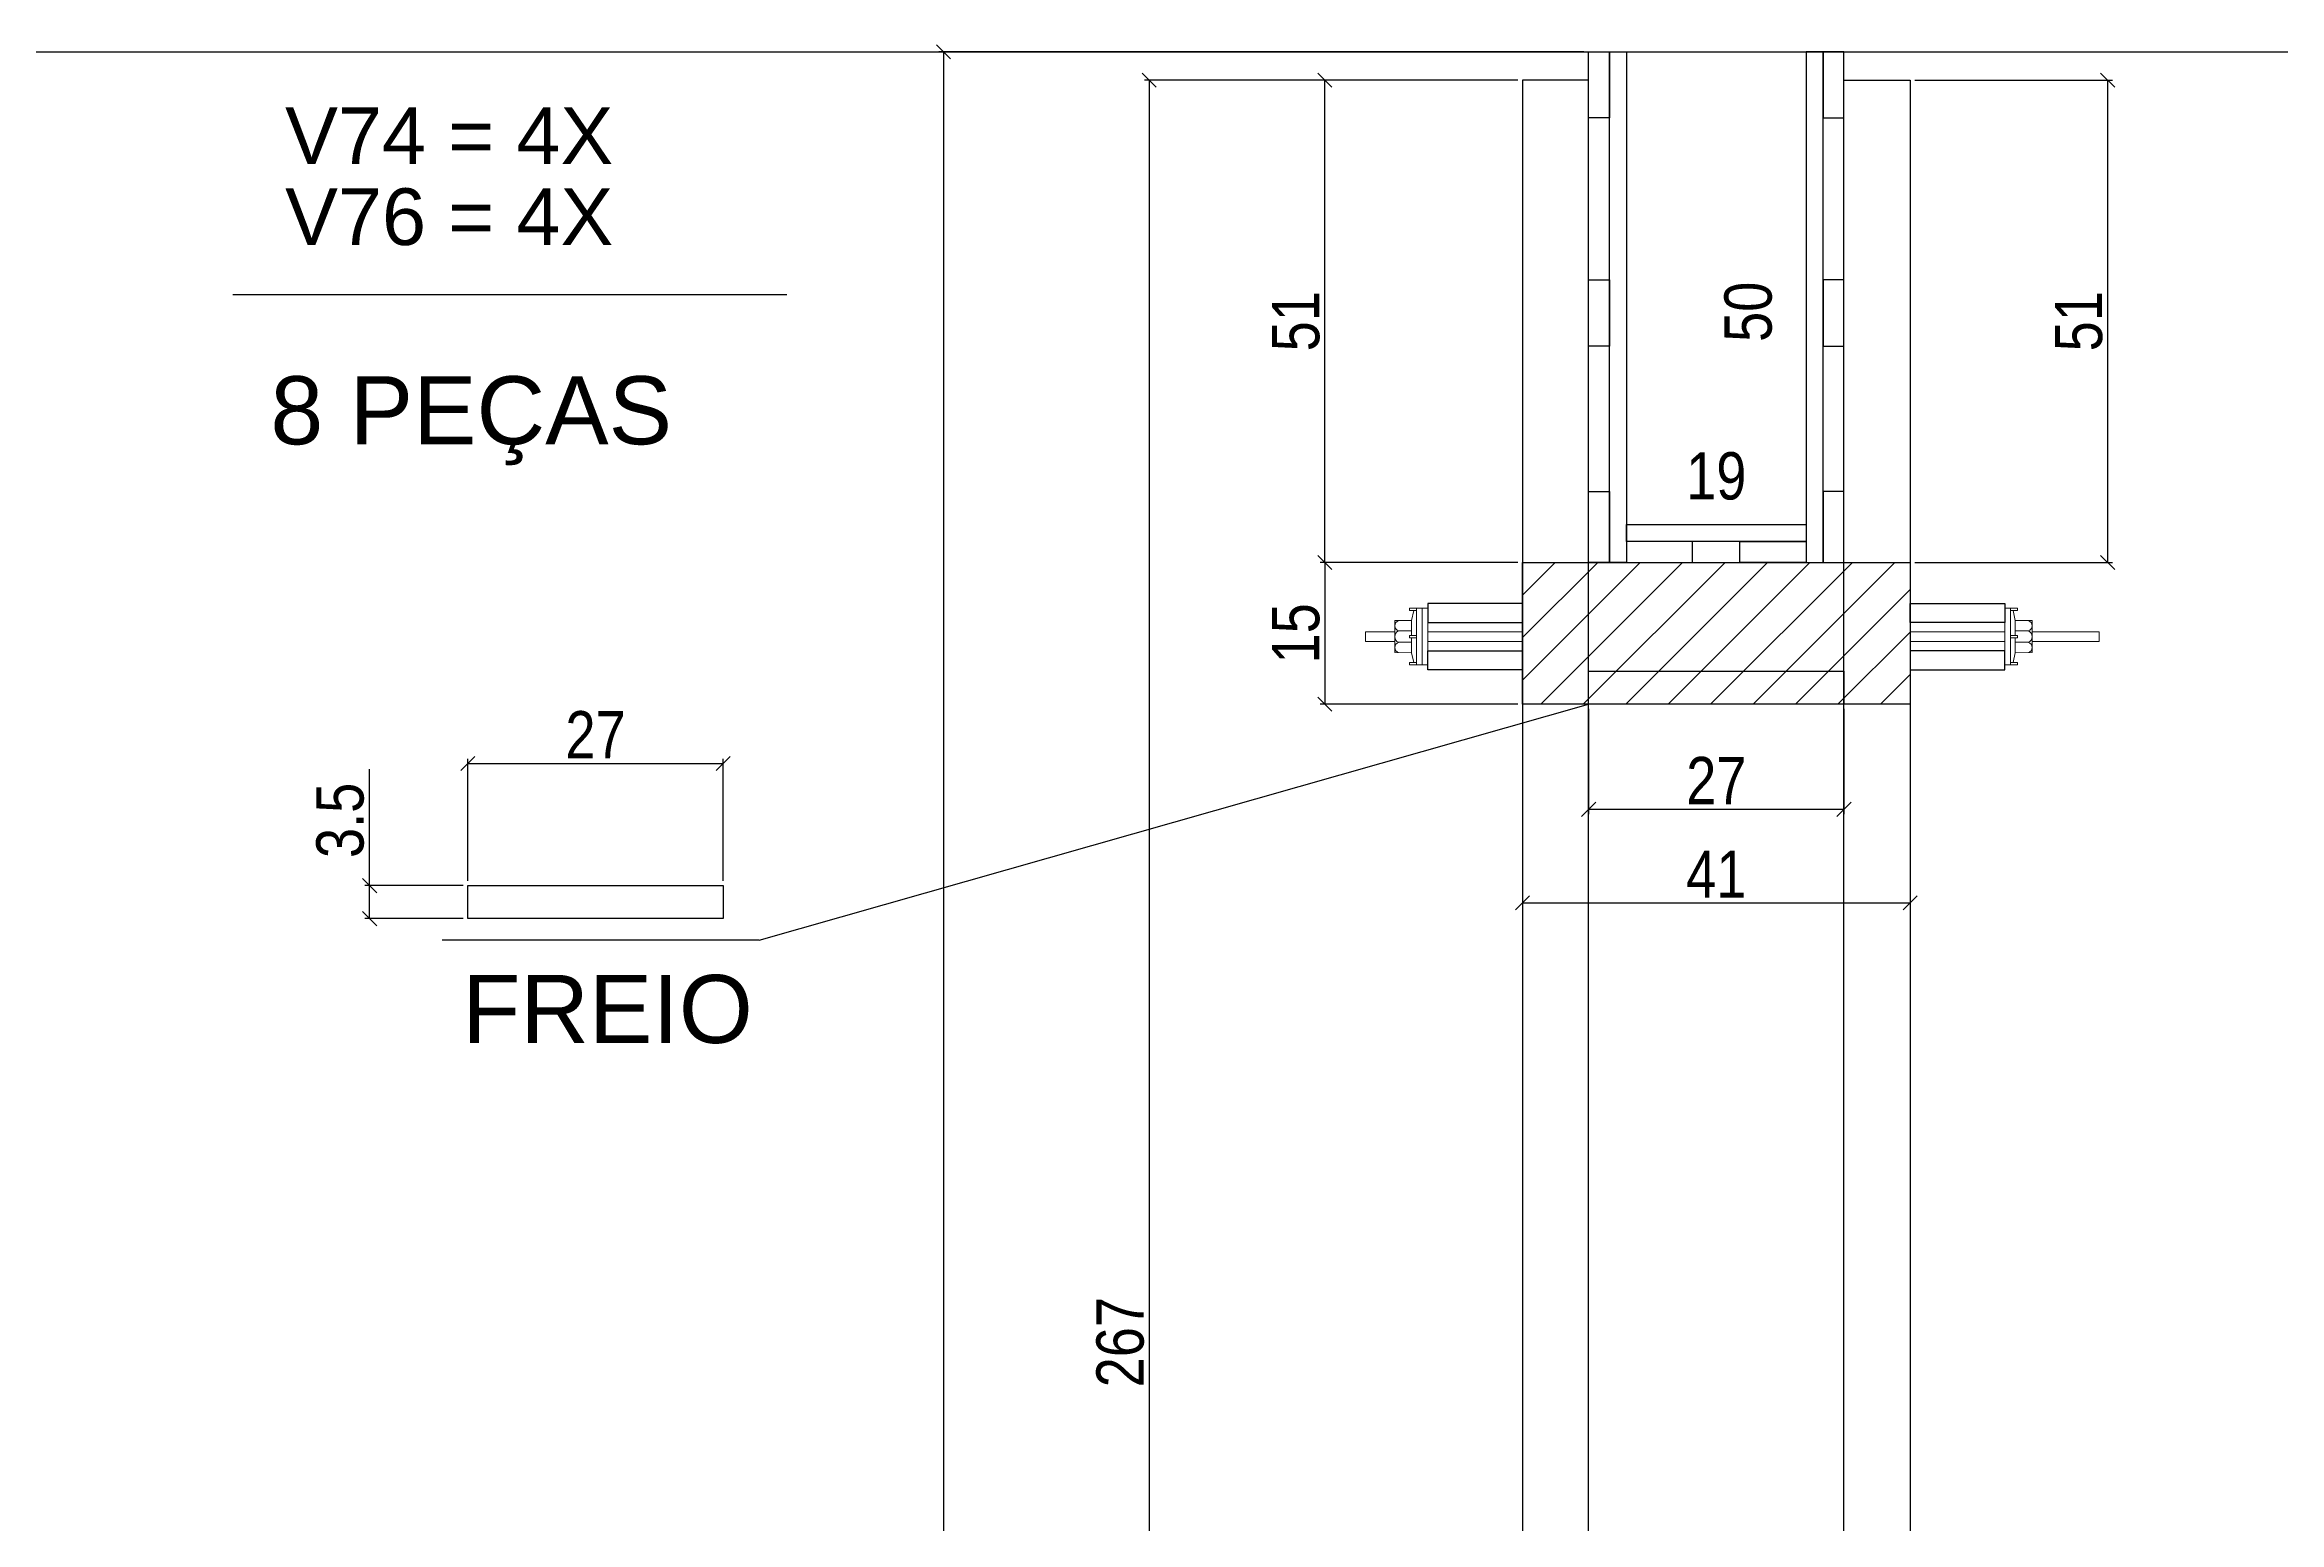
# Model space of a CAD drawing. Header units: millimetres. Extents: x 4248 to 7961, y 1155 to 5765.
# Drawn here: x 5755.7 to 6228.4, y 2313 to 2625.6 of the extents above; entities that cross this region are included whole.
import ezdxf

# ---------------------------------------------------------------- set-up
doc = ezdxf.new("R2010")
doc.units = ezdxf.units.MM
for name, color, linetype in [('1', 1, 'Continuous'), ('COTA', 241, 'Continuous'), ('GARFOS OK', 3, 'Continuous'), ('Hachura', 253, 'Continuous'), ('Painéis', 200, 'Continuous'), ('SARR_3.5x7', 81, 'Continuous'), ('SARR_7x7', 40, 'Continuous'), ('TIRAS REESCORAMENTO', 252, 'Continuous'), ('VIGAS', 3, 'Continuous')]:
    doc.layers.add(name, color=color, linetype=linetype)
doc.layers.add('BARRA_ANCORAGEM', color=1, linetype='Continuous', lineweight=15)
doc.styles.add('COTA TECNICA 2X', font='techl___.ttf', dxfattribs={"height": 10})
doc.styles.add('R80-50', font='arial.ttf', dxfattribs={"height": 10})
doc.dimstyles.new('SECAO', dxfattribs={"dimscale": 0.333333, "dimtxt": 5, "dimasz": 9, "dimexe": 3, "dimexo": 3, "dimgap": 3, "dimtad": 1, "dimdec": 1, "dimlfac": 0.5, "dimzin": 12, "dimdsep": 46, "dimtxsty": 'COTA TECNICA 2X', "dimblk1": 'OBLIQUE', "dimblk2": 'OBLIQUE', "dimsah": 1, "dimcen": 0.9, "dimclrd": 4, "dimclre": 4, "dimclrt": 240, "dimadec": 1, "dimazin": 3, "dimtfac": 1, "dimtdec": 1, "dimtmove": 0, "dimatfit": 3, "dimfxl": 1, "dimtolj": 1, "dimtzin": 12, "dimarcsym": 0})

# ---------------------------------------------------------------- blocks, each defined once
blk = doc.blocks.new('_Oblique')
at = {"layer": '1', "color": 0, "lineweight": -2}
blk.add_line((-0.5, -0.5), (0.5, 0.5), dxfattribs=at)
blk = doc.blocks.new('*D319')
at = {"layer": 'COTA', "color": 4, "lineweight": -2, "transparency": 16777216}
for p, q in [((6067.33, 2618.14), (5988.37, 2618.14)), ((5989.37, 2618.14), (5989.37, 2084.05)), ((6067.33, 2084.05), (5988.37, 2084.05))]:
    blk.add_line(p, q, dxfattribs=at)
at = {"layer": 'Defpoints', "color": 0, "transparency": 16777216}
for p in [(6068.33, 2618.14), (5989.37, 2084.05), (6068.33, 2084.05)]:
    blk.add_point(p, dxfattribs=at)
at = {"layer": 'COTA', "color": 4, "lineweight": -2, "transparency": 16777216, "xscale": 3, "yscale": 3, "zscale": 3}
for p, rotation in [((5989.37, 2618.14), 90), ((5989.37, 2084.05), 270)]:
    blk.add_blockref('_Oblique', p, dxfattribs=dict(at, rotation=rotation))
at = {"layer": 'COTA', "color": 240, "transparency": 16777216, "insert": (5983.27, 2351.1), "char_height": 10, "attachment_point": 5, "rotation": 90, "style": 'COTA TECNICA 2X'}
blk.add_mtext('\\A1;267', dxfattribs=at)
blk = doc.blocks.new('*D325')
at = {"layer": 'COTA', "color": 4, "lineweight": -2, "transparency": 16777216}
for p, q in [((6067.33, 2618.14), (6025.53, 2618.14)), ((6026.53, 2516.09), (6026.53, 2618.14)), ((6067.33, 2516.09), (6025.53, 2516.09))]:
    blk.add_line(p, q, dxfattribs=at)
at = {"layer": 'Defpoints', "color": 0, "transparency": 16777216}
for p in [(6026.53, 2618.14), (6068.33, 2618.14), (6068.33, 2516.09)]:
    blk.add_point(p, dxfattribs=at)
at = {"layer": 'COTA', "color": 4, "lineweight": -2, "transparency": 16777216, "xscale": 3, "yscale": 3, "zscale": 3}
for p, rotation in [((6026.53, 2618.14), 90), ((6026.53, 2516.09), 270)]:
    blk.add_blockref('_Oblique', p, dxfattribs=dict(at, rotation=rotation))
at = {"layer": 'COTA', "color": 240, "transparency": 16777216, "insert": (6020.42, 2567.12), "char_height": 10, "attachment_point": 5, "rotation": 90, "style": 'COTA TECNICA 2X'}
blk.add_mtext('\\A1;51', dxfattribs=at)
blk = doc.blocks.new('*D326')
at = {"layer": 'COTA', "color": 4, "lineweight": -2, "transparency": 16777216}
for p, q in [((6081.33, 2624.14), (5944.87, 2624.14)), ((5945.87, 2624.14), (5945.87, 1978.14)), ((6067.33, 1978.14), (5944.87, 1978.14))]:
    blk.add_line(p, q, dxfattribs=at)
at = {"layer": 'Defpoints', "color": 0, "transparency": 16777216}
for p in [(6082.33, 2624.14), (5945.87, 1978.14), (6068.33, 1978.14)]:
    blk.add_point(p, dxfattribs=at)
at = {"layer": 'COTA', "color": 4, "lineweight": -2, "transparency": 16777216, "xscale": 3, "yscale": 3, "zscale": 3}
for p, rotation in [((5945.87, 2624.14), 90), ((5945.87, 1978.14), 270)]:
    blk.add_blockref('_Oblique', p, dxfattribs=dict(at, rotation=rotation))
at = {"layer": 'COTA', "color": 240, "transparency": 16777216, "insert": (5939.65, 2301.14), "char_height": 10, "attachment_point": 5, "rotation": 90, "style": 'COTA TECNICA 2X'}
blk.add_mtext('\\A1;323', dxfattribs=at)
blk = doc.blocks.new('*D328')
at = {"layer": 'Defpoints', "color": 0, "transparency": 16777216}
for p in [(6115.37, 2624.14), (6122.22, 2624.14), (6115.37, 2524.09)]:
    blk.add_point(p, dxfattribs=at)
at = {"layer": 'COTA', "color": 240, "transparency": 16777216, "insert": (6116.11, 2569.12), "char_height": 10, "attachment_point": 5, "rotation": 90, "style": 'COTA TECNICA 2X'}
blk.add_mtext('\\A1;50', dxfattribs=at)
blk = doc.blocks.new('*D329')
at = {"layer": 'Defpoints', "color": 0, "transparency": 16777216}
for p in [(6090.33, 2528.25), (6128.33, 2528.25), (6128.33, 2528.25)]:
    blk.add_point(p, dxfattribs=at)
at = {"layer": 'COTA', "color": 240, "transparency": 16777216, "insert": (6109.33, 2534.34), "char_height": 10, "attachment_point": 5, "style": 'COTA TECNICA 2X'}
blk.add_mtext('\\A1;19', dxfattribs=at)
blk = doc.blocks.new('A$C51C4441F')
at = {"layer": 'BARRA_ANCORAGEM'}
for p, q in [((-2.25, 3.4), (-1.79, 5.5)), ((-2.25, 3.4), (-5.81, 3.39)), ((-5.81, 3.39), (-5.81, -3.39)), ((-2.25, 1.2), (-5.02, 1.2)), ((-2.25, 3.4), (-2.25, 3.4)), ((-2.25, 3.4), (-2.25, 0.25)), ((-2.25, -3.4), (-5.81, -3.39)), ((-2.25, -1.2), (-5.02, -1.2)), ((-2.25, -0.25), (-2.25, -3.4)), ((-2.25, -3.4), (-1.79, -5.5))]:
    blk.add_line(p, q, dxfattribs=at)
for points in [[(-2.7, 6), (-1.2, 6), (-1.2, 5.5), (-2.7, 5.5)], [(-1.2, -6), (0, -6), (0, 6), (-1.2, 6)], [(-2.7, 0.25), (-1.2, 0.25), (-1.2, -0.25), (-2.7, -0.25)], [(-2.7, -6), (-1.2, -6), (-1.2, -5.5), (-2.7, -5.5)]]:
    blk.add_lwpolyline(points, close=True, dxfattribs=at)
for centre, radius, start, end in [((-4.66, 2.3), 1.15, 107.7845, 252.2718), ((-4.52, 0), 1.3, 112.648, 247.4083), ((-4.66, -2.3), 1.15, 107.7845, 252.2718)]:
    blk.add_arc(centre, radius, start, end, dxfattribs=at)
blk = doc.blocks.new('*D332')
at = {"layer": 'COTA', "color": 4, "lineweight": -2, "transparency": 16777216}
for p, q in [((5824.47, 2447.71), (5824.47, 2472.31)), ((5844.25, 2447.71), (5823.47, 2447.71)), ((5824.47, 2440.71), (5824.47, 2447.71)), ((5844.25, 2440.71), (5823.47, 2440.71))]:
    blk.add_line(p, q, dxfattribs=at)
at = {"layer": 'Defpoints', "color": 0, "transparency": 16777216}
for p in [(5824.47, 2447.71), (5845.25, 2447.71), (5845.25, 2440.71)]:
    blk.add_point(p, dxfattribs=at)
at = {"layer": 'COTA', "color": 4, "lineweight": -2, "transparency": 16777216, "xscale": 3, "yscale": 3, "zscale": 3}
for p, rotation in [((5824.47, 2447.71), 90), ((5824.47, 2440.71), 270)]:
    blk.add_blockref('_Oblique', p, dxfattribs=dict(at, rotation=rotation))
at = {"layer": 'COTA', "color": 240, "transparency": 16777216, "insert": (5818.25, 2461.51), "char_height": 10, "attachment_point": 5, "rotation": 90, "style": 'COTA TECNICA 2X'}
blk.add_mtext('\\A1;3.5', dxfattribs=at)
blk = doc.blocks.new('*D474')
at = {"layer": 'COTA', "color": 4, "lineweight": -2, "transparency": 16777216}
for p, q in [((5845.25, 2448.71), (5845.25, 2474.54)), ((5845.25, 2473.54), (5899.25, 2473.54)), ((5899.25, 2448.71), (5899.25, 2474.54))]:
    blk.add_line(p, q, dxfattribs=at)
at = {"layer": 'Defpoints', "color": 0, "transparency": 16777216}
for p in [(5899.25, 2473.54), (5845.25, 2447.71), (5899.25, 2447.71)]:
    blk.add_point(p, dxfattribs=at)
at = {"layer": 'COTA', "color": 4, "lineweight": -2, "transparency": 16777216, "xscale": 3, "yscale": 3, "zscale": 3, "rotation": 180}
blk.add_blockref('_Oblique', (5845.25, 2473.54), dxfattribs=at)
at = {"layer": 'COTA', "color": 4, "lineweight": -2, "transparency": 16777216, "xscale": 3, "yscale": 3, "zscale": 3}
blk.add_blockref('_Oblique', (5899.25, 2473.54), dxfattribs=at)
at = {"layer": 'COTA', "color": 240, "transparency": 16777216, "insert": (5872.25, 2479.62), "char_height": 10, "attachment_point": 5, "style": 'COTA TECNICA 2X'}
blk.add_mtext('\\A1;27', dxfattribs=at)
blk = doc.blocks.new('*D475')
at = {"layer": 'COTA', "color": 4, "lineweight": -2, "transparency": 16777216}
for p, q in [((6067.33, 2516.09), (6025.53, 2516.09)), ((6026.53, 2516.09), (6026.53, 2486.09)), ((6067.33, 2486.09), (6025.53, 2486.09))]:
    blk.add_line(p, q, dxfattribs=at)
at = {"layer": 'Defpoints', "color": 0, "transparency": 16777216}
for p in [(6068.33, 2516.09), (6026.53, 2486.09), (6068.33, 2486.09)]:
    blk.add_point(p, dxfattribs=at)
at = {"layer": 'COTA', "color": 4, "lineweight": -2, "transparency": 16777216, "xscale": 3, "yscale": 3, "zscale": 3}
for p, rotation in [((6026.53, 2516.09), 90), ((6026.53, 2486.09), 270)]:
    blk.add_blockref('_Oblique', p, dxfattribs=dict(at, rotation=rotation))
at = {"layer": 'COTA', "color": 240, "transparency": 16777216, "insert": (6020.42, 2501.09), "char_height": 10, "attachment_point": 5, "rotation": 90, "style": 'COTA TECNICA 2X'}
blk.add_mtext('\\A1;15', dxfattribs=at)
blk = doc.blocks.new('*D476')
at = {"layer": 'COTA', "color": 4, "lineweight": -2, "transparency": 16777216}
for p, q in [((6082.33, 2485.09), (6082.33, 2462.85)), ((6136.33, 2485.09), (6136.33, 2462.85)), ((6082.33, 2463.85), (6136.33, 2463.85))]:
    blk.add_line(p, q, dxfattribs=at)
at = {"layer": 'Defpoints', "color": 0, "transparency": 16777216}
for p in [(6082.33, 2486.09), (6136.33, 2486.09), (6136.33, 2463.85)]:
    blk.add_point(p, dxfattribs=at)
at = {"layer": 'COTA', "color": 4, "lineweight": -2, "transparency": 16777216, "xscale": 3, "yscale": 3, "zscale": 3, "rotation": 180}
blk.add_blockref('_Oblique', (6082.33, 2463.85), dxfattribs=at)
at = {"layer": 'COTA', "color": 4, "lineweight": -2, "transparency": 16777216, "xscale": 3, "yscale": 3, "zscale": 3}
blk.add_blockref('_Oblique', (6136.33, 2463.85), dxfattribs=at)
at = {"layer": 'COTA', "color": 240, "transparency": 16777216, "insert": (6109.33, 2469.93), "char_height": 10, "attachment_point": 5, "style": 'COTA TECNICA 2X'}
blk.add_mtext('\\A1;27', dxfattribs=at)
blk = doc.blocks.new('*D468')
at = {"layer": 'COTA', "color": 4, "lineweight": -2, "transparency": 16777216}
for p, q in [((6068.33, 2485.09), (6068.33, 2443.06)), ((6150.33, 2485.09), (6150.33, 2443.06)), ((6068.33, 2444.06), (6150.33, 2444.06))]:
    blk.add_line(p, q, dxfattribs=at)
at = {"layer": 'Defpoints', "color": 0, "transparency": 16777216}
for p in [(6068.33, 2486.09), (6150.33, 2486.09), (6150.33, 2444.06)]:
    blk.add_point(p, dxfattribs=at)
at = {"layer": 'COTA', "color": 4, "lineweight": -2, "transparency": 16777216, "xscale": 3, "yscale": 3, "zscale": 3, "rotation": 180}
blk.add_blockref('_Oblique', (6068.33, 2444.06), dxfattribs=at)
at = {"layer": 'COTA', "color": 4, "lineweight": -2, "transparency": 16777216, "xscale": 3, "yscale": 3, "zscale": 3}
blk.add_blockref('_Oblique', (6150.33, 2444.06), dxfattribs=at)
at = {"layer": 'COTA', "color": 240, "transparency": 16777216, "insert": (6109.33, 2450.13), "char_height": 10, "attachment_point": 5, "style": 'COTA TECNICA 2X'}
blk.add_mtext('\\A1;41', dxfattribs=at)
blk = doc.blocks.new('*D293')
at = {"layer": 'COTA', "color": 4, "lineweight": -2, "transparency": 16777216}
for p, q in [((6151.33, 2618.14), (6193.13, 2618.14)), ((6192.13, 2516.09), (6192.13, 2618.14)), ((6151.33, 2516.09), (6193.13, 2516.09))]:
    blk.add_line(p, q, dxfattribs=at)
at = {"layer": 'Defpoints', "color": 0, "transparency": 16777216}
for p in [(6150.33, 2618.14), (6192.13, 2618.14), (6150.33, 2516.09)]:
    blk.add_point(p, dxfattribs=at)
at = {"layer": 'COTA', "color": 4, "lineweight": -2, "transparency": 16777216, "xscale": 3, "yscale": 3, "zscale": 3}
for p, rotation in [((6192.13, 2618.14), 90), ((6192.13, 2516.09), 270)]:
    blk.add_blockref('_Oblique', p, dxfattribs=dict(at, rotation=rotation))
at = {"layer": 'COTA', "color": 240, "transparency": 16777216, "insert": (6186.02, 2567.12), "char_height": 10, "attachment_point": 5, "rotation": 90, "style": 'COTA TECNICA 2X'}
blk.add_mtext('\\A1;51', dxfattribs=at)

msp = doc.modelspace()

# ---------------------------------------------------------------- hatches: boundary and pattern name
at = {"layer": 'COTA'}
h = msp.add_hatch(dxfattribs=at)
h.set_pattern_fill('ANSI31', color=256, scale=2, style=0)
h.set_pattern_definition([(45, (-18546.619, -210780.974), (-4.49012806, 4.49012806), [])])
h.paths.add_polyline_path([(6150.33, 2486.09), (6150.33, 2516.09), (6068.33, 2516.09), (6068.33, 2486.09)])

# ---------------------------------------------------------------- linework, layer by layer
at = {"layer": 'BARRA_ANCORAGEM'}
for points in [[(6047.13, 2506.39), (6048.33, 2506.39), (6048.33, 2494.39), (6047.13, 2494.39)], [(6171.53, 2506.39), (6170.33, 2506.39), (6170.33, 2494.39), (6171.53, 2494.39)], [(6035.13, 2499.39), (6041.32, 2499.39), (6041.32, 2501.39), (6035.13, 2501.39)], [(6048.33, 2499.39), (6068.33, 2499.39), (6068.33, 2501.39), (6048.33, 2501.39)], [(6170.33, 2499.39), (6150.33, 2499.39), (6150.33, 2501.39), (6170.33, 2501.39)], [(6176.15, 2499.39), (6190.33, 2499.39), (6190.33, 2501.39), (6176.15, 2501.39)]]:
    msp.add_lwpolyline(points, close=True, dxfattribs=at)
at = {"layer": 'COTA', "color": 1}
msp.add_line((4247.57, 2624.14), (7744.04, 2624.14), dxfattribs=at)
at = {"layer": 'GARFOS OK', "color": 3}
for q in [(6082.33, 2486.09), (5839.83, 2436.17)]:
    msp.add_line((5906.85, 2436.17), q, dxfattribs=at)
at = {"layer": 'Hachura', "color": 7}
msp.add_line((5795.53, 2572.77), (5912.69, 2572.77), dxfattribs=at)
at = {"layer": 'Painéis'}
msp.add_lwpolyline([(6150.33, 2486.09), (6068.33, 2486.09), (6068.33, 2516.09), (6150.33, 2516.09)], close=True, dxfattribs=at)
at = {"layer": 'SARR_3.5x7', "linetype": 'Continuous'}
msp.add_lwpolyline([(5845.25, 2447.71), (5899.25, 2447.71), (5899.25, 2440.71), (5845.25, 2440.71)], close=True, dxfattribs=at)
at = {"layer": 'SARR_7x7', "linetype": 'Continuous'}
for points in [[(6068.33, 2084.05), (6082.33, 2084.05), (6082.33, 2618.14), (6068.33, 2618.14)], [(6150.33, 2084.05), (6136.33, 2084.05), (6136.33, 2618.14), (6150.33, 2618.14)], [(6082.33, 2493.09), (6136.33, 2493.09), (6136.33, 2486.09), (6082.33, 2486.09)]]:
    msp.add_lwpolyline(points, close=True, dxfattribs=at)
at = {"layer": 'TIRAS REESCORAMENTO', "linetype": 'ByBlock'}
msp.add_line((6090.33, 2624.14), (6211.3, 2624.14), dxfattribs=at)
for points in [[(6082.33, 2624.14), (6086.73, 2624.14), (6086.73, 2610.14), (6082.33, 2610.14)], [(6136.33, 2624.14), (6131.93, 2624.14), (6131.93, 2610.14), (6136.33, 2610.14)], [(6082.33, 2575.86), (6086.73, 2575.86), (6086.73, 2561.86), (6082.33, 2561.86)], [(6136.33, 2575.86), (6131.93, 2575.86), (6131.93, 2561.86), (6136.33, 2561.86)], [(6082.33, 2531.09), (6086.73, 2531.09), (6086.73, 2516.09), (6082.33, 2516.09)], [(6136.33, 2531.09), (6131.93, 2531.09), (6131.93, 2516.09), (6136.33, 2516.09)], [(6128.33, 2520.49), (6090.33, 2520.49), (6090.33, 2524.09), (6128.33, 2524.09)], [(6104.33, 2516.09), (6104.33, 2520.49), (6090.33, 2520.49), (6090.33, 2516.09)], [(6114.3, 2516.09), (6114.3, 2520.49), (6128.33, 2520.49), (6128.33, 2516.09)], [(6048.33, 2503.39), (6068.33, 2503.39), (6068.33, 2507.39), (6048.33, 2507.39)], [(6170.33, 2503.39), (6150.33, 2503.39), (6150.33, 2507.39), (6170.33, 2507.39)], [(6048.33, 2497.39), (6068.33, 2497.39), (6068.33, 2493.39), (6048.33, 2493.39)], [(6170.33, 2497.39), (6150.33, 2497.39), (6150.33, 2493.39), (6170.33, 2493.39)]]:
    msp.add_lwpolyline(points, close=True, dxfattribs=at)
for points in [[(6090.33, 2516.09), (6086.73, 2516.09), (6086.73, 2624.14), (6090.33, 2624.14), (6090.33, 2516.09)], [(6128.33, 2516.09), (6131.93, 2516.09), (6131.93, 2624.14), (6128.33, 2624.14), (6128.33, 2516.09)]]:
    msp.add_lwpolyline(points, dxfattribs=at)

# ---------------------------------------------------------------- block references
at = {"layer": 'BARRA_ANCORAGEM', "xscale": -1, "rotation": 180}
msp.add_blockref('A$C51C4441F', (6047.13, 2500.39), dxfattribs=at)
at = {"layer": 'BARRA_ANCORAGEM', "xscale": -1}
msp.add_blockref('A$C51C4441F', (6170.33, 2500.39), dxfattribs=at)

# ---------------------------------------------------------------- texts
at = {"layer": 'VIGAS', "color": 7, "style": 'R80-50'}
for s, p in [('V74 = 4X', (5806.58, 2600.37)), ('V76 = 4X', (5806.58, 2583.25))]:
    msp.add_text(s, height=12, dxfattribs=at).set_placement(p)
at = {"layer": 'VIGAS', "color": 7, "char_height": 14.4, "attachment_point": 1, "style": 'R80-50'}
for s, insert in [('8 PEÇAS', (5803.47, 2555.48)), ('FREIO', (5844.06, 2428.8))]:
    msp.add_mtext_dynamic_manual_height_columns(s, width=162.221, gutter_width=50, heights=[0], dxfattribs=dict(at, insert=insert))

# ---------------------------------------------------------------- dimensions: what is measured, and where the dimension line sits
at = {"layer": 'COTA', "color": 3}
for base, p1, p2, picture, middle in [((5945.87, 1978.14), (6082.33, 2624.14), (6068.33, 1978.14), '*D326', (5939.65, 2301.14)), ((5989.37, 2084.05), (6068.33, 2618.14), (6068.33, 2084.05), '*D319', (5983.27, 2351.1)), ((6026.53, 2618.14), (6068.33, 2516.09), (6068.33, 2618.14), '*D325', (6020.42, 2567.12)), ((6192.13, 2618.14), (6150.33, 2516.09), (6150.33, 2618.14), '*D293', (6186.02, 2567.12)), ((6026.53, 2486.09), (6068.33, 2516.09), (6068.33, 2486.09), '*D475', (6020.42, 2501.09)), ((5824.47, 2447.71), (5845.25, 2440.71), (5845.25, 2447.71), '*D332', (5818.25, 2461.51))]:
    dim = msp.add_linear_dim(base=base, p1=p1, p2=p2, angle=90, dimstyle='SECAO', dxfattribs=at)
    dim.commit()
    dim.dimension.update_dxf_attribs({"geometry": picture, "text_midpoint": middle})
dim = msp.add_linear_dim(base=(6122.22, 2624.14), p1=(6115.37, 2524.09), p2=(6115.37, 2624.14), angle=90, dimstyle='SECAO', override={"dimse1": 1, "dimse2": 1, "dimsd1": 1, "dimsd2": 1}, dxfattribs=at)
dim.commit()
dim.dimension.update_dxf_attribs({"geometry": '*D328', "text_midpoint": (6122.22, 2569.12), "dimtype": 160})
dim = msp.add_linear_dim(base=(6128.33, 2528.25), p1=(6090.33, 2528.25), p2=(6128.33, 2528.25), dimstyle='SECAO', override={"dimse1": 1, "dimse2": 1, "dimsd1": 1, "dimsd2": 1}, dxfattribs=at)
dim.commit()
dim.dimension.update_dxf_attribs({"geometry": '*D329', "text_midpoint": (6109.33, 2534.34)})
for base, p1, p2, picture, middle in [((5899.25, 2473.54), (5845.25, 2447.71), (5899.25, 2447.71), '*D474', (5872.25, 2479.62)), ((6150.33, 2444.06), (6068.33, 2486.09), (6150.33, 2486.09), '*D468', (6109.33, 2450.13)), ((6136.33, 2463.85), (6082.33, 2486.09), (6136.33, 2486.09), '*D476', (6109.33, 2469.93))]:
    dim = msp.add_linear_dim(base=base, p1=p1, p2=p2, dimstyle='SECAO', dxfattribs=at)
    dim.commit()
    dim.dimension.update_dxf_attribs({"geometry": picture, "text_midpoint": middle})

doc.saveas('drawing.dxf')
